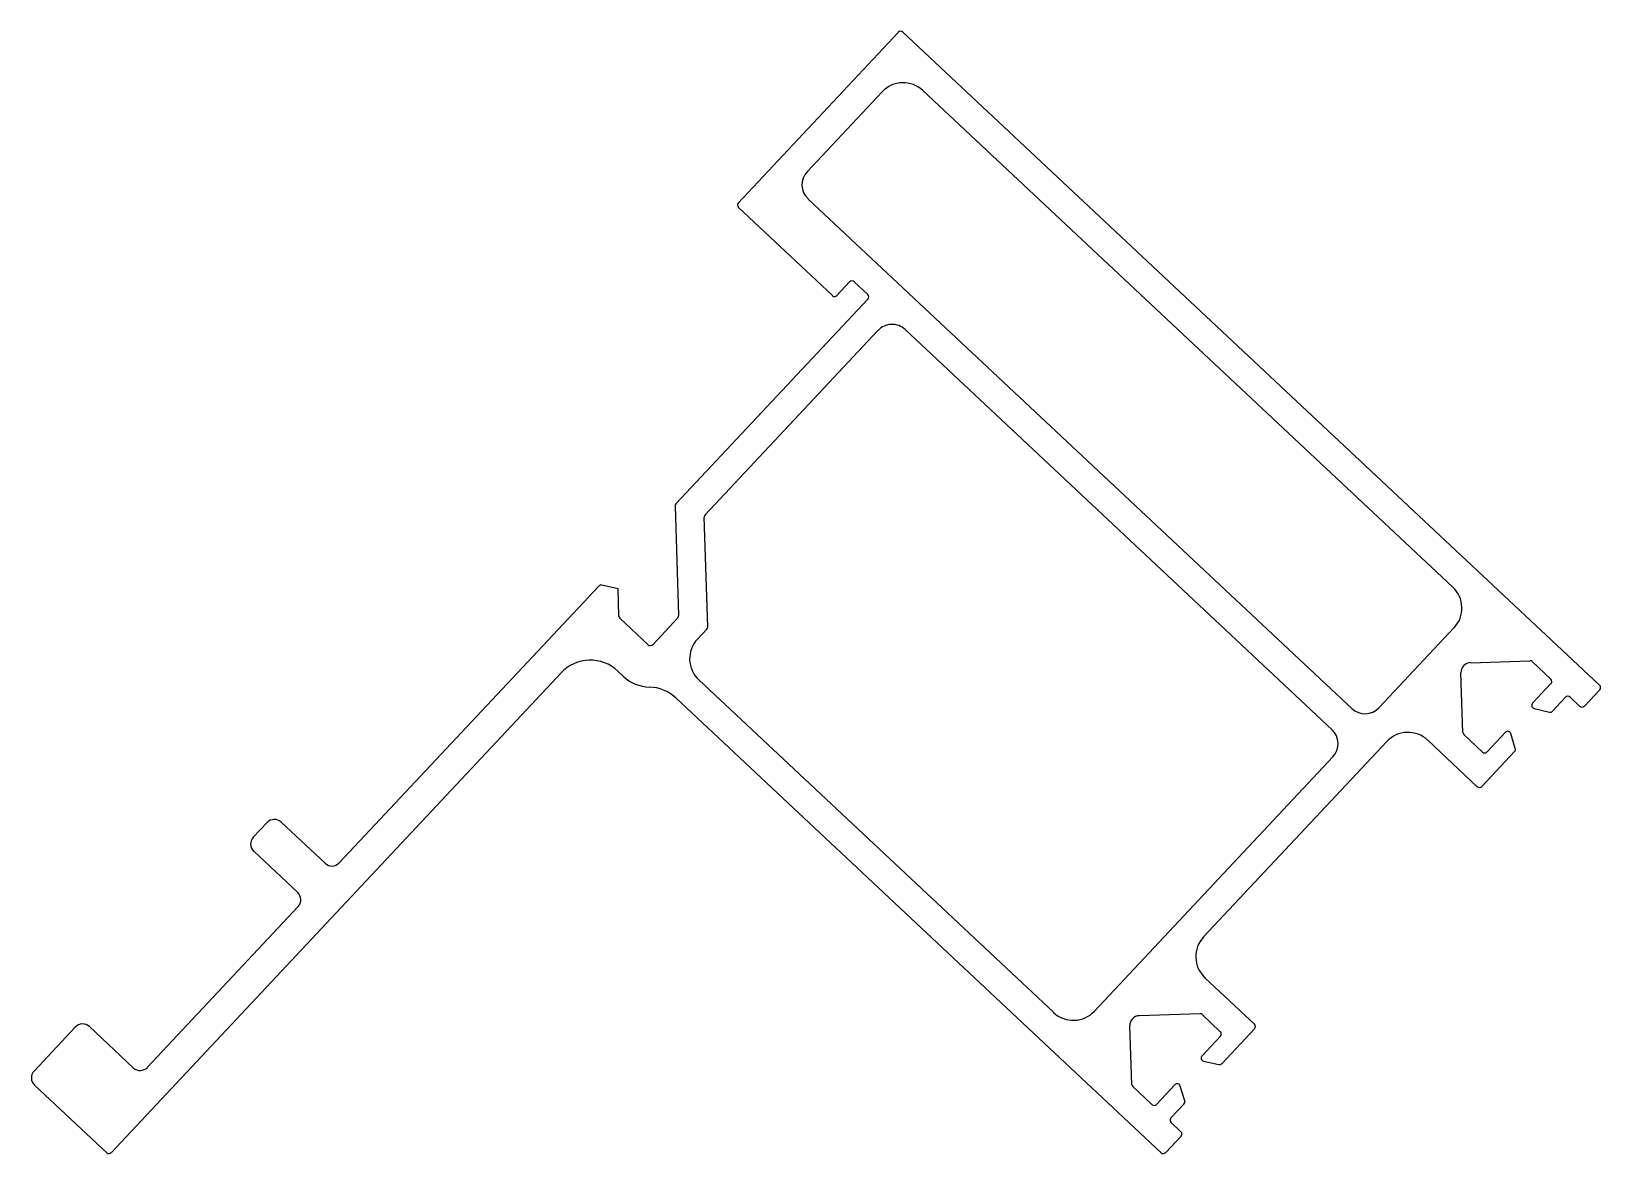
# Model space of a CAD drawing. Extents: x -44 to 80, y 3 to 92.
import ezdxf

# ---------------------------------------------------------------- set-up
doc = ezdxf.new("R2010")
doc.units = 0
doc.layers.get('0').update_dxf_attribs({"linetype": 'CONTINUOUS'})

msp = doc.modelspace()

# ---------------------------------------------------------------- linework, layer by layer
for p, q in [((24.83, 91.64), (12.15, 78.11)), ((80.41, 39.88), (25.19, 91.65)), ((17.61, 80.59), (23.55, 86.93)), ((26.78, 87.03), (68.77, 47.66)), ((60.78, 38.03), (17.68, 78.43)), ((12.16, 77.75), (19.61, 70.77)), ((19.97, 70.78), (20.98, 71.86)), ((21.34, 71.87), (22.41, 70.86)), ((22.42, 70.5), (7.21, 54.27)), ((9.52, 53.4), (23.22, 68.01)), ((25.38, 68.08), (59.21, 36.36)), ((7.14, 54.09), (7.42, 45.4)), ((9.74, 44.52), (9.46, 53.22)), ((1.1, 47.75), (-19.48, 25.81)), ((2.63, 47.53), (1.34, 47.83)), ((2.7, 45.37), (2.63, 47.53)), ((5.02, 43.09), (2.78, 45.19)), ((7.35, 45.21), (5.37, 43.1)), ((8.92, 43.54), (9.67, 44.34)), ((68.87, 44.43), (62.93, 38.1)), ((70.18, 41.67), (74.89, 41.82)), ((75.07, 41.76), (76.55, 40.37)), ((-37.53, 2.83), (-1.88, 40.86)), ((2.6, 41), (3.03, 40.6)), ((37.15, 13.94), (9.02, 40.31)), ((69.57, 36.15), (69.42, 40.86)), ((76.56, 40.01), (75.1, 38.45)), ((7.2, 38.89), (45.67, 2.82)), ((76.67, 37.83), (77.71, 38.93)), ((78.07, 38.94), (78.85, 38.21)), ((79.21, 38.23), (80.42, 39.52)), ((75.23, 38.03), (76.43, 37.75)), ((72.95, 36.16), (71.49, 34.6)), ((49.03, 19.93), (63.56, 35.42)), ((66.79, 35.53), (70.72, 31.84)), ((71.13, 34.59), (69.65, 35.97)), ((73.73, 34.88), (73.38, 36.05)), ((59.28, 34.2), (40.38, 14.04)), ((71.08, 31.85), (73.68, 34.63)), ((-25.19, 29), (-26.28, 27.83)), ((-20.59, 25.77), (-24.07, 29.04)), ((-26.25, 26.72), (-22.76, 23.45)), ((-22.73, 22.34), (-34.68, 9.59)), ((53.07, 13.02), (49.14, 16.7)), ((43.95, 13.69), (48.73, 13.85)), ((48.91, 13.78), (50.35, 12.42)), ((-40.39, 12.79), (-43.65, 9.3)), ((-35.79, 9.56), (-39.27, 12.82)), ((43.34, 8.24), (43.19, 12.88)), ((50.48, 9.88), (53.08, 12.66)), ((50.37, 12.07), (48.91, 10.51)), ((49.03, 10.09), (50.23, 9.81)), ((-43.62, 8.19), (-37.89, 2.82)), ((44.93, 6.64), (43.42, 8.07)), ((46.75, 8.21), (45.29, 6.65)), ((47.54, 6.93), (47.18, 8.11)), ((46.44, 5.58), (47.48, 6.69)), ((47.23, 4.49), (46.45, 5.22)), ((46.03, 2.83), (47.24, 4.13))]:
    msp.add_line(p, q)
for centre, radius, start, end in [((25.02, 91.47), 0.254, 46.8476, 136.8476), ((25.22, 85.36), 2.29, 46.8476, 136.8476), ((18.72, 79.55), 1.52, 136.8476, 226.8476), ((12.34, 77.94), 0.254, 136.8476, 226.8476), ((21.16, 71.68), 0.254, 46.8476, 136.8476), ((19.79, 70.95), 0.254, 226.8476, 316.8476), ((22.24, 70.67), 0.254, 316.8476, 46.8476), ((24.34, 66.97), 1.52, 46.8476, 136.8476), ((7.39, 54.1), 0.254, 136.8476, 181.8476), ((9.71, 53.22), 0.254, 136.8476, 181.8476), ((1.28, 47.58), 0.254, 76.8476, 136.8476), ((67.21, 46), 2.29, 316.8476, 46.8476), ((2.95, 45.38), 0.254, 181.8476, 226.8476), ((7.17, 45.39), 0.254, 316.8476, 1.8476), ((10.59, 41.98), 2.29, 136.8476, 226.8476), ((9.48, 44.51), 0.254, 316.8476, 1.8476), ((5.19, 43.28), 0.254, 226.8476, 316.8476), ((0.43, 38.69), 3.18, 46.8476, 136.8476), ((70.21, 40.89), 0.787, 91.8476, 181.8476), ((74.9, 41.57), 0.254, 46.8476, 91.8476), ((5.2, 42.92), 3.18, 226.8476, 268.4302), ((76.38, 40.18), 0.254, 316.8476, 46.8476), ((80.24, 39.7), 0.254, 316.8476, 46.8476), ((5.03, 36.57), 3.17, 46.8476, 88.4302), ((77.9, 38.76), 0.254, 46.8476, 136.8476), ((61.82, 39.14), 1.52, 226.8476, 316.8476), ((75.29, 38.28), 0.254, 136.8476, 256.8476), ((76.49, 38), 0.254, 256.8476, 316.8476), ((79.02, 38.4), 0.254, 226.8476, 316.8476), ((58.17, 35.25), 1.52, 316.8476, 46.8476), ((65.22, 33.86), 2.29, 46.8476, 136.8476), ((69.83, 36.16), 0.254, 181.8476, 226.8476), ((73.13, 35.98), 0.254, 16.8476, 136.8476), ((73.49, 34.8), 0.254, 316.8476, 16.8476), ((71.3, 34.77), 0.254, 226.8476, 316.8476), ((70.89, 32.03), 0.254, 226.8476, 316.8476), ((-24.61, 28.46), 0.787, 46.8476, 136.8476), ((-25.71, 27.29), 0.787, 136.8476, 226.8476), ((-20.05, 26.34), 0.787, 226.8476, 316.8476), ((-23.3, 22.88), 0.787, 316.8476, 46.8476), ((50.7, 18.37), 2.29, 136.8476, 226.8476), ((38.71, 15.61), 2.29, 226.8476, 316.8476), ((43.97, 12.9), 0.787, 91.8476, 181.8476), ((48.74, 13.59), 0.254, 46.8476, 91.8476), ((-39.81, 12.25), 0.787, 46.8476, 136.8476), ((52.89, 12.83), 0.254, 316.8476, 46.8476), ((50.18, 12.24), 0.254, 316.8476, 46.8476), ((49.09, 10.34), 0.254, 136.8476, 256.8476), ((-43.08, 8.76), 0.787, 136.8476, 226.8476), ((-35.25, 10.13), 0.787, 226.8476, 316.8476), ((50.29, 10.06), 0.254, 256.8476, 316.8476), ((43.59, 8.25), 0.254, 181.8476, 226.8476), ((46.94, 8.04), 0.254, 16.8476, 136.8476), ((45.11, 6.83), 0.254, 226.8476, 316.8476), ((47.29, 6.86), 0.254, 316.8476, 16.8476), ((46.63, 5.4), 0.254, 136.8476, 226.8476), ((47.06, 4.3), 0.254, 316.8476, 46.8476), ((-37.72, 3.01), 0.254, 226.8476, 316.8476), ((45.84, 3.01), 0.254, 226.8476, 316.8476)]:
    msp.add_arc(centre, radius, start, end)

doc.saveas('drawing.dxf')
